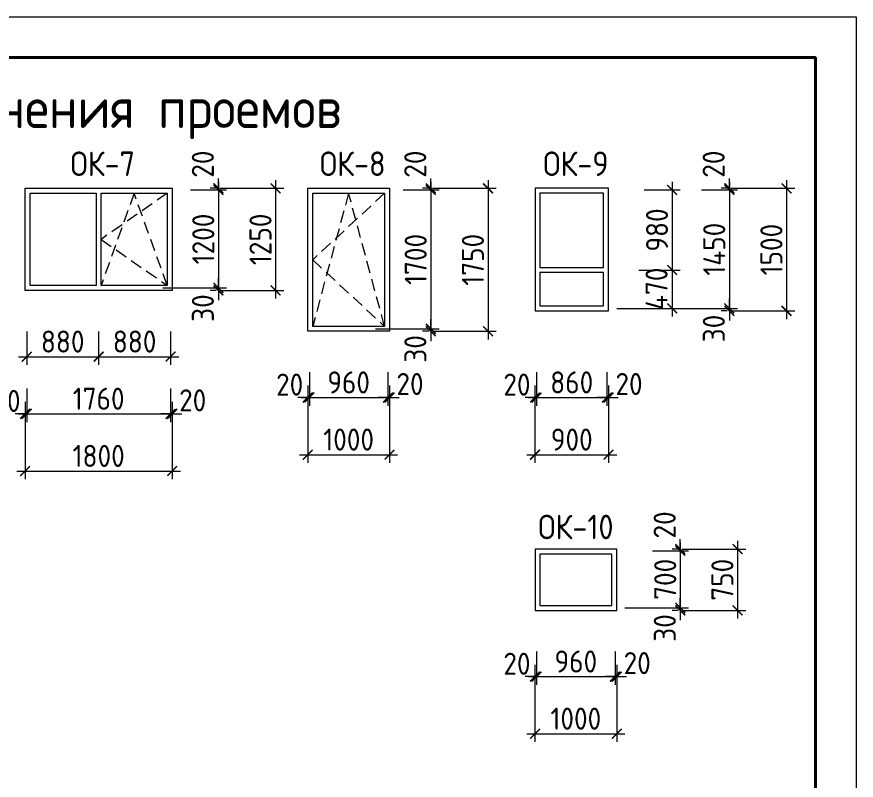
# Model space of a CAD drawing. Header units: millimetres. Extents: x 854812 to 1164625, y 589925 to 823301.
# Drawn here: x 1104279 to 1114554, y 672480 to 681826 of the extents above; entities that cross this region are included whole.
import ezdxf
from ezdxf.enums import TextEntityAlignment as Align

# ---------------------------------------------------------------- set-up
doc = ezdxf.new("R2010")
doc.units = ezdxf.units.MM
doc.linetypes.add('НЕВИДИМАЯX2', pattern=[0.75, 0.5, -0.25])
doc.layers.get('Defpoints').update_dxf_attribs({"color": 40})
for name, color, linetype, lineweight in [('Text', 7, 'Continuous', 15), ('АР_Марка_двери', 13, 'Continuous', 9), ('окна', 132, 'Continuous', 18), ('размеры', 215, 'Continuous', 13), ('УКАЗАТЕЛЬ', 6, 'Continuous', 13)]:
    doc.layers.add(name, color=color, linetype=linetype, lineweight=lineweight)
doc.styles.add('GOST 2.304', font='isocpeur.ttf', dxfattribs={"width": 0.9})
doc.styles.get("Standard").update_dxf_attribs({"font": 'arial.ttf'})
doc.styles.add('Оксана', font='arial.ttf')
doc.dimstyles.new('1', dxfattribs={"dimscale": 100, "dimtxt": 2.7, "dimasz": 1.2, "dimexe": 1, "dimexo": 1, "dimgap": 0.5, "dimtad": 1, "dimdec": 0, "dimzin": 0, "dimdsep": 46, "dimtxsty": 'GOST 2.304', "dimblk": 'ARCHTICK', "dimcen": 0.09, "dimdle": 1, "dimclrd": 256, "dimclre": 256, "dimclrt": 7, "dimadec": 0, "dimazin": 0, "dimtfac": 1, "dimtdec": 0, "dimtmove": 1, "dimatfit": 3, "dimldrblk": 'ARCHTICK', "dimfxl": 100, "dimtolj": 1, "dimtzin": 0, "dimlwd": 5, "dimlwe": 5, "dimarcsym": 1})

# ---------------------------------------------------------------- blocks, each defined once
blk = doc.blocks.new('*U8')
at = {"color": 7, "linetype": 'Continuous', "lineweight": 0}
blk.add_lwpolyline([(-420, 297), (0, 297), (0, 0), (-420, 0)], close=True, dxfattribs=at)
at = {"color": 7, "linetype": 'Continuous', "lineweight": 40}
blk.add_lwpolyline([(-400, 292), (-5, 292), (-5, 5), (-400, 5)], close=True, dxfattribs=at)
at = {"color": 7, "style": 'Оксана', "flags": 8}
for tag, height, p in [('НАИМЕНОВАНИЕ_ОБЪЕКТА_СТРОИТЕЛЬСТВА', 2.71, (-64.88, 42.01)), ('НАИМЕНОВАНИЕ_ЧЕРТЕЖА', 2.86, (-88.9, 11.79))]:
    blk.add_attdef(tag, text='', height=height, dxfattribs=at).set_placement(p, align=Align.MIDDLE_CENTER)
at = {"color": 7, "linetype": 'Continuous', "lineweight": 20, "style": 'Оксана', "flags": 8}
blk.add_attdef('ИНВ.№ПОДЛ.', text='', height=2.5, rotation=90, dxfattribs=at).set_placement((-403.5, 17.5), align=Align.MIDDLE_CENTER)
for tag, height, p in [('НАИМЕНОВАНИЕ_СООРУЖЕНИЯ', 3.57, (-91.21, 26.62)), ('ОРГАНИЗАЦИЯ/ЛИЦЕНЗИЯ', 2.29, (-29.74, 11.97))]:
    blk.add_attdef(tag, text='', height=height, dxfattribs=at).set_placement(p, align=Align.MIDDLE_CENTER)
at = {"color": 7, "linetype": 'Continuous', "lineweight": 20, "flags": 8}
for tag, p in [('---------------------------------------------------', (-210, 5)), ('--------------------------------------------------', (-210, -2))]:
    blk.add_attdef(tag, text='', height=0.143, dxfattribs=at).set_placement(p, align=Align.TOP_LEFT)
at = {"layer": 'Text', "color": 7, "linetype": 'Continuous', "lineweight": 20, "style": 'GOST 2.304', "width": 0.9, "flags": 8}
blk.add_attdef('ОБОЗНАЧЕНИЕ_ДОКУМЕНТА', text='', height=4.29, dxfattribs=at).set_placement((-65.21, 54.98), align=Align.MIDDLE_CENTER)
at = {"layer": 'Text', "color": 7, "style": 'GOST 2.304', "width": 0.9, "flags": 8}
for tag, p in [('СТАДИЯ', (-47.5, 25)), ('ЛИСТ', (-32.5, 25)), ('ЛИСТОВ', (-15, 25))]:
    blk.add_attdef(tag, text='', height=2.86, dxfattribs=at).set_placement(p, align=Align.MIDDLE_CENTER)
blk = doc.blocks.new('_ArchTick')
at = {"color": 0, "linetype": 'ByBlock', "const_width": 0.15}
blk.add_lwpolyline([(-0.5, -0.5), (0.5, 0.5)], dxfattribs=at)
blk = doc.blocks.new('*D954')
at = {"layer": 'Defpoints', "color": 0, "ltscale": 0.1}
for p in [(1104401, 677374), (1106161, 677374), (1106161, 676965)]:
    blk.add_point(p, dxfattribs=at)
at = {"layer": 'размеры', "lineweight": 5, "ltscale": 0.1}
for p, q in [((1104401, 677274), (1104401, 676865)), ((1106161, 677274), (1106161, 676865)), ((1104301, 676965), (1106261, 676965))]:
    blk.add_line(p, q, dxfattribs=at)
at = {"layer": 'размеры', "lineweight": 5, "ltscale": 0.1, "xscale": 120, "yscale": 120, "zscale": 120, "rotation": 180}
blk.add_blockref('_ArchTick', (1104401, 676965), dxfattribs=at)
at = {"layer": 'размеры', "lineweight": 5, "ltscale": 0.1, "xscale": 120, "yscale": 120, "zscale": 120}
blk.add_blockref('_ArchTick', (1106161, 676965), dxfattribs=at)
at = {"layer": 'размеры', "color": 7, "ltscale": 0.1, "insert": (1105281, 677150), "char_height": 270, "attachment_point": 5, "style": 'GOST 2.304'}
blk.add_mtext('\\A1;1760', dxfattribs=at)
blk = doc.blocks.new('*D955')
at = {"layer": 'Defpoints', "color": 0, "ltscale": 0.1}
for p in [(1104381, 677180), (1106181, 677180), (1106181, 676265)]:
    blk.add_point(p, dxfattribs=at)
at = {"layer": 'размеры', "lineweight": 5, "ltscale": 0.1}
for p, q in [((1104381, 677080), (1104381, 676165)), ((1106181, 677080), (1106181, 676165)), ((1104281, 676265), (1106281, 676265))]:
    blk.add_line(p, q, dxfattribs=at)
at = {"layer": 'размеры', "lineweight": 5, "ltscale": 0.1, "xscale": 120, "yscale": 120, "zscale": 120, "rotation": 180}
blk.add_blockref('_ArchTick', (1104381, 676265), dxfattribs=at)
at = {"layer": 'размеры', "lineweight": 5, "ltscale": 0.1, "xscale": 120, "yscale": 120, "zscale": 120}
blk.add_blockref('_ArchTick', (1106181, 676265), dxfattribs=at)
at = {"layer": 'размеры', "color": 7, "ltscale": 0.1, "insert": (1105281, 676450), "char_height": 270, "attachment_point": 5, "style": 'GOST 2.304'}
blk.add_mtext('\\A1;1800', dxfattribs=at)
blk = doc.blocks.new('*D956')
at = {"layer": 'Defpoints', "color": 0, "ltscale": 0.1}
for p in [(1104381, 677212), (1104401, 677212), (1104401, 676965)]:
    blk.add_point(p, dxfattribs=at)
at = {"layer": 'размеры', "lineweight": 5, "ltscale": 0.1}
for p, q in [((1104381, 677112), (1104381, 676865)), ((1104401, 677112), (1104401, 676865)), ((1104381, 676965), (1104261, 676965)), ((1104381, 676965), (1104401, 676965)), ((1104401, 676965), (1104521, 676965))]:
    blk.add_line(p, q, dxfattribs=at)
at = {"layer": 'размеры', "lineweight": 5, "ltscale": 0.1, "xscale": 120, "yscale": 120, "zscale": 120}
blk.add_blockref('_ArchTick', (1104381, 676965), dxfattribs=at)
at = {"layer": 'размеры', "lineweight": 5, "ltscale": 0.1, "xscale": 120, "yscale": 120, "zscale": 120, "rotation": 180}
blk.add_blockref('_ArchTick', (1104401, 676965), dxfattribs=at)
at = {"layer": 'размеры', "color": 7, "ltscale": 0.1, "insert": (1104159, 677123), "char_height": 270, "attachment_point": 5, "style": 'GOST 2.304'}
blk.add_mtext('\\A1;20', dxfattribs=at)
blk = doc.blocks.new('*D957')
at = {"layer": 'Defpoints', "color": 0, "ltscale": 0.1}
for p in [(1106161, 677212), (1106181, 677212), (1106161, 676965)]:
    blk.add_point(p, dxfattribs=at)
at = {"layer": 'размеры', "lineweight": 5, "ltscale": 0.1}
for p, q in [((1106161, 677112), (1106161, 676865)), ((1106181, 677112), (1106181, 676865)), ((1106161, 676965), (1106041, 676965)), ((1106181, 676965), (1106161, 676965)), ((1106181, 676965), (1106301, 676965))]:
    blk.add_line(p, q, dxfattribs=at)
at = {"layer": 'размеры', "lineweight": 5, "ltscale": 0.1, "xscale": 120, "yscale": 120, "zscale": 120}
blk.add_blockref('_ArchTick', (1106161, 676965), dxfattribs=at)
at = {"layer": 'размеры', "lineweight": 5, "ltscale": 0.1, "xscale": 120, "yscale": 120, "zscale": 120, "rotation": 180}
blk.add_blockref('_ArchTick', (1106181, 676965), dxfattribs=at)
at = {"layer": 'размеры', "color": 7, "ltscale": 0.1, "insert": (1106432, 677130), "char_height": 270, "attachment_point": 5, "style": 'GOST 2.304'}
blk.add_mtext('\\A1;20', dxfattribs=at)
blk = doc.blocks.new('*D958')
at = {"layer": 'Defpoints', "color": 0, "ltscale": 0.1}
for p in [(1104401, 678074), (1105281, 678074), (1105281, 677665)]:
    blk.add_point(p, dxfattribs=at)
at = {"layer": 'размеры', "lineweight": 5, "ltscale": 0.1}
for p, q in [((1104401, 677974), (1104401, 677565)), ((1105281, 677974), (1105281, 677565)), ((1104301, 677665), (1105381, 677665))]:
    blk.add_line(p, q, dxfattribs=at)
at = {"layer": 'размеры', "lineweight": 5, "ltscale": 0.1, "xscale": 120, "yscale": 120, "zscale": 120, "rotation": 180}
blk.add_blockref('_ArchTick', (1104401, 677665), dxfattribs=at)
at = {"layer": 'размеры', "lineweight": 5, "ltscale": 0.1, "xscale": 120, "yscale": 120, "zscale": 120}
blk.add_blockref('_ArchTick', (1105281, 677665), dxfattribs=at)
at = {"layer": 'размеры', "color": 7, "ltscale": 0.1, "insert": (1104841, 677850), "char_height": 270, "attachment_point": 5, "style": 'GOST 2.304'}
blk.add_mtext('\\A1;880', dxfattribs=at)
blk = doc.blocks.new('*D959')
at = {"layer": 'Defpoints', "color": 0, "ltscale": 0.1}
for p in [(1105281, 678074), (1106161, 678074), (1106161, 677665)]:
    blk.add_point(p, dxfattribs=at)
at = {"layer": 'размеры', "lineweight": 5, "ltscale": 0.1}
for p, q in [((1105281, 677974), (1105281, 677565)), ((1106161, 677974), (1106161, 677565)), ((1105181, 677665), (1106261, 677665))]:
    blk.add_line(p, q, dxfattribs=at)
at = {"layer": 'размеры', "lineweight": 5, "ltscale": 0.1, "xscale": 120, "yscale": 120, "zscale": 120, "rotation": 180}
blk.add_blockref('_ArchTick', (1105281, 677665), dxfattribs=at)
at = {"layer": 'размеры', "lineweight": 5, "ltscale": 0.1, "xscale": 120, "yscale": 120, "zscale": 120}
blk.add_blockref('_ArchTick', (1106161, 677665), dxfattribs=at)
at = {"layer": 'размеры', "color": 7, "ltscale": 0.1, "insert": (1105721, 677850), "char_height": 270, "attachment_point": 5, "style": 'GOST 2.304'}
blk.add_mtext('\\A1;880', dxfattribs=at)
blk = doc.blocks.new('*D960')
at = {"layer": 'Defpoints', "color": 0, "lineweight": 50, "ltscale": 0.1}
for p in [(1107861, 677574), (1108821, 677574), (1108821, 677165)]:
    blk.add_point(p, dxfattribs=at)
at = {"layer": 'размеры', "lineweight": 5, "ltscale": 0.1}
for p, q in [((1107861, 677474), (1107861, 677065)), ((1108821, 677474), (1108821, 677065)), ((1107761, 677165), (1108921, 677165))]:
    blk.add_line(p, q, dxfattribs=at)
at = {"layer": 'размеры', "lineweight": 5, "ltscale": 0.1, "xscale": 120, "yscale": 120, "zscale": 120, "rotation": 180}
blk.add_blockref('_ArchTick', (1107861, 677165), dxfattribs=at)
at = {"layer": 'размеры', "lineweight": 5, "ltscale": 0.1, "xscale": 120, "yscale": 120, "zscale": 120}
blk.add_blockref('_ArchTick', (1108821, 677165), dxfattribs=at)
at = {"layer": 'размеры', "color": 7, "ltscale": 0.1, "insert": (1108341, 677350), "char_height": 270, "attachment_point": 5, "style": 'GOST 2.304'}
blk.add_mtext('\\A1;960', dxfattribs=at)
blk = doc.blocks.new('*D961')
at = {"layer": 'Defpoints', "color": 0, "lineweight": 50, "ltscale": 0.1}
for p in [(1107841, 677380), (1108841, 677380), (1108841, 676465)]:
    blk.add_point(p, dxfattribs=at)
at = {"layer": 'размеры', "lineweight": 5, "ltscale": 0.1}
for p, q in [((1107841, 677280), (1107841, 676365)), ((1108841, 677280), (1108841, 676365)), ((1107741, 676465), (1108941, 676465))]:
    blk.add_line(p, q, dxfattribs=at)
at = {"layer": 'размеры', "lineweight": 5, "ltscale": 0.1, "xscale": 120, "yscale": 120, "zscale": 120, "rotation": 180}
blk.add_blockref('_ArchTick', (1107841, 676465), dxfattribs=at)
at = {"layer": 'размеры', "lineweight": 5, "ltscale": 0.1, "xscale": 120, "yscale": 120, "zscale": 120}
blk.add_blockref('_ArchTick', (1108841, 676465), dxfattribs=at)
at = {"layer": 'размеры', "color": 7, "ltscale": 0.1, "insert": (1108341, 676650), "char_height": 270, "attachment_point": 5, "style": 'GOST 2.304'}
blk.add_mtext('\\A1;1000', dxfattribs=at)
blk = doc.blocks.new('*D962')
at = {"layer": 'Defpoints', "color": 0, "lineweight": 50, "ltscale": 0.1}
for p in [(1107841, 677412), (1107861, 677412), (1107861, 677165)]:
    blk.add_point(p, dxfattribs=at)
at = {"layer": 'размеры', "lineweight": 5, "ltscale": 0.1}
for p, q in [((1107841, 677312), (1107841, 677065)), ((1107861, 677312), (1107861, 677065)), ((1107841, 677165), (1107721, 677165)), ((1107841, 677165), (1107861, 677165)), ((1107861, 677165), (1107981, 677165))]:
    blk.add_line(p, q, dxfattribs=at)
at = {"layer": 'размеры', "lineweight": 5, "ltscale": 0.1, "xscale": 120, "yscale": 120, "zscale": 120}
blk.add_blockref('_ArchTick', (1107841, 677165), dxfattribs=at)
at = {"layer": 'размеры', "lineweight": 5, "ltscale": 0.1, "xscale": 120, "yscale": 120, "zscale": 120, "rotation": 180}
blk.add_blockref('_ArchTick', (1107861, 677165), dxfattribs=at)
at = {"layer": 'размеры', "color": 7, "ltscale": 0.1, "insert": (1107619, 677323), "char_height": 270, "attachment_point": 5, "style": 'GOST 2.304'}
blk.add_mtext('\\A1;20', dxfattribs=at)
blk = doc.blocks.new('*D963')
at = {"layer": 'Defpoints', "color": 0, "lineweight": 50, "ltscale": 0.1}
for p in [(1108821, 677412), (1108841, 677412), (1108821, 677165)]:
    blk.add_point(p, dxfattribs=at)
at = {"layer": 'размеры', "lineweight": 5, "ltscale": 0.1}
for p, q in [((1108821, 677312), (1108821, 677065)), ((1108841, 677312), (1108841, 677065)), ((1108821, 677165), (1108701, 677165)), ((1108841, 677165), (1108821, 677165)), ((1108841, 677165), (1108961, 677165))]:
    blk.add_line(p, q, dxfattribs=at)
at = {"layer": 'размеры', "lineweight": 5, "ltscale": 0.1, "xscale": 120, "yscale": 120, "zscale": 120}
blk.add_blockref('_ArchTick', (1108821, 677165), dxfattribs=at)
at = {"layer": 'размеры', "lineweight": 5, "ltscale": 0.1, "xscale": 120, "yscale": 120, "zscale": 120, "rotation": 180}
blk.add_blockref('_ArchTick', (1108841, 677165), dxfattribs=at)
at = {"layer": 'размеры', "color": 7, "ltscale": 0.1, "insert": (1109092, 677330), "char_height": 270, "attachment_point": 5, "style": 'GOST 2.304'}
blk.add_mtext('\\A1;20', dxfattribs=at)
blk = doc.blocks.new('*D964')
at = {"layer": 'Defpoints', "color": 0, "lineweight": 50, "ltscale": 0.1}
for p in [(1108907, 679706), (1108569, 678006), (1109347, 678006)]:
    blk.add_point(p, dxfattribs=at)
at = {"layer": 'размеры', "lineweight": 5, "ltscale": 0.1}
for p, q in [((1109347, 679806), (1109347, 677906)), ((1109007, 679706), (1109447, 679706)), ((1108669, 678006), (1109447, 678006))]:
    blk.add_line(p, q, dxfattribs=at)
at = {"layer": 'размеры', "lineweight": 5, "ltscale": 0.1, "xscale": 120, "yscale": 120, "zscale": 120}
for p, rotation in [((1109347, 679706), 90), ((1109347, 678006), 270)]:
    blk.add_blockref('_ArchTick', p, dxfattribs=dict(at, rotation=rotation))
at = {"layer": 'размеры', "color": 7, "ltscale": 0.1, "insert": (1109162, 678856), "char_height": 270, "attachment_point": 5, "rotation": 90, "style": 'GOST 2.304'}
blk.add_mtext('\\A1;1700', dxfattribs=at)
blk = doc.blocks.new('*D965')
at = {"layer": 'Defpoints', "color": 0, "lineweight": 50, "ltscale": 0.1}
for p in [(1109269, 679726), (1109269, 677976), (1110047, 677976)]:
    blk.add_point(p, dxfattribs=at)
at = {"layer": 'размеры', "lineweight": 5, "ltscale": 0.1}
for p, q in [((1110047, 679826), (1110047, 677876)), ((1109369, 679726), (1110147, 679726)), ((1109369, 677976), (1110147, 677976))]:
    blk.add_line(p, q, dxfattribs=at)
at = {"layer": 'размеры', "lineweight": 5, "ltscale": 0.1, "xscale": 120, "yscale": 120, "zscale": 120}
for p, rotation in [((1110047, 679726), 90), ((1110047, 677976), 270)]:
    blk.add_blockref('_ArchTick', p, dxfattribs=dict(at, rotation=rotation))
at = {"layer": 'размеры', "color": 7, "ltscale": 0.1, "insert": (1109862, 678851), "char_height": 270, "attachment_point": 5, "rotation": 90, "style": 'GOST 2.304'}
blk.add_mtext('\\A1;1750', dxfattribs=at)
blk = doc.blocks.new('*D966')
at = {"layer": 'Defpoints', "color": 0, "lineweight": 50, "ltscale": 0.1}
for p in [(1109292, 679706), (1109347, 679726), (1109420, 679726)]:
    blk.add_point(p, dxfattribs=at)
at = {"layer": 'размеры', "lineweight": 5, "ltscale": 0.1}
for p, q in [((1109347, 679726), (1109347, 679846)), ((1109320, 679726), (1109247, 679726)), ((1109347, 679706), (1109347, 679726)), ((1109347, 679706), (1109347, 679586)), ((1109392, 679706), (1109447, 679706))]:
    blk.add_line(p, q, dxfattribs=at)
at = {"layer": 'размеры', "lineweight": 5, "ltscale": 0.1, "xscale": 120, "yscale": 120, "zscale": 120}
for p, rotation in [((1109347, 679726), 270), ((1109347, 679706), 90)]:
    blk.add_blockref('_ArchTick', p, dxfattribs=dict(at, rotation=rotation))
at = {"layer": 'размеры', "color": 7, "ltscale": 0.1, "insert": (1109156, 680022), "char_height": 270, "attachment_point": 5, "rotation": 90, "style": 'GOST 2.304'}
blk.add_mtext('\\A1;20', dxfattribs=at)
blk = doc.blocks.new('*D967')
at = {"layer": 'Defpoints', "color": 0, "lineweight": 50, "ltscale": 0.1}
for p in [(1109292, 678006), (1109347, 677976), (1109421, 677976)]:
    blk.add_point(p, dxfattribs=at)
at = {"layer": 'размеры', "lineweight": 5, "ltscale": 0.1}
for p, q in [((1109347, 678006), (1109347, 678126)), ((1109321, 677976), (1109247, 677976)), ((1109347, 678006), (1109347, 677976)), ((1109347, 677976), (1109347, 677856)), ((1109392, 678006), (1109447, 678006))]:
    blk.add_line(p, q, dxfattribs=at)
at = {"layer": 'размеры', "lineweight": 5, "ltscale": 0.1, "xscale": 120, "yscale": 120, "zscale": 120}
for p, rotation in [((1109347, 678006), 270), ((1109347, 677976), 90)]:
    blk.add_blockref('_ArchTick', p, dxfattribs=dict(at, rotation=rotation))
at = {"layer": 'размеры', "color": 7, "ltscale": 0.1, "insert": (1109158, 677760), "char_height": 270, "attachment_point": 5, "rotation": 90, "style": 'GOST 2.304'}
blk.add_mtext('\\A1;30', dxfattribs=at)
blk = doc.blocks.new('*D968')
at = {"layer": 'Defpoints', "color": 0, "lineweight": 50, "ltscale": 0.1}
for p in [(1110642, 674156), (1111602, 674156), (1111602, 673748)]:
    blk.add_point(p, dxfattribs=at)
at = {"layer": 'размеры', "lineweight": 5, "ltscale": 0.1}
for p, q in [((1110642, 674056), (1110642, 673648)), ((1111602, 674056), (1111602, 673648)), ((1110542, 673748), (1111702, 673748))]:
    blk.add_line(p, q, dxfattribs=at)
at = {"layer": 'размеры', "lineweight": 5, "ltscale": 0.1, "xscale": 120, "yscale": 120, "zscale": 120, "rotation": 180}
blk.add_blockref('_ArchTick', (1110642, 673748), dxfattribs=at)
at = {"layer": 'размеры', "lineweight": 5, "ltscale": 0.1, "xscale": 120, "yscale": 120, "zscale": 120}
blk.add_blockref('_ArchTick', (1111602, 673748), dxfattribs=at)
at = {"layer": 'размеры', "color": 7, "ltscale": 0.1, "insert": (1111122, 673933), "char_height": 270, "attachment_point": 5, "style": 'GOST 2.304'}
blk.add_mtext('\\A1;960', dxfattribs=at)
blk = doc.blocks.new('*D969')
at = {"layer": 'Defpoints', "color": 0, "lineweight": 50, "ltscale": 0.1}
for p in [(1110622, 673963), (1111622, 673963), (1111622, 673048)]:
    blk.add_point(p, dxfattribs=at)
at = {"layer": 'размеры', "lineweight": 5, "ltscale": 0.1}
for p, q in [((1110622, 673863), (1110622, 672948)), ((1111622, 673863), (1111622, 672948)), ((1110522, 673048), (1111722, 673048))]:
    blk.add_line(p, q, dxfattribs=at)
at = {"layer": 'размеры', "lineweight": 5, "ltscale": 0.1, "xscale": 120, "yscale": 120, "zscale": 120, "rotation": 180}
blk.add_blockref('_ArchTick', (1110622, 673048), dxfattribs=at)
at = {"layer": 'размеры', "lineweight": 5, "ltscale": 0.1, "xscale": 120, "yscale": 120, "zscale": 120}
blk.add_blockref('_ArchTick', (1111622, 673048), dxfattribs=at)
at = {"layer": 'размеры', "color": 7, "ltscale": 0.1, "insert": (1111122, 673233), "char_height": 270, "attachment_point": 5, "style": 'GOST 2.304'}
blk.add_mtext('\\A1;1000', dxfattribs=at)
blk = doc.blocks.new('*D970')
at = {"layer": 'Defpoints', "color": 0, "lineweight": 50, "ltscale": 0.1}
for p in [(1110622, 673994), (1110642, 673994), (1110642, 673748)]:
    blk.add_point(p, dxfattribs=at)
at = {"layer": 'размеры', "lineweight": 5, "ltscale": 0.1}
for p, q in [((1110622, 673894), (1110622, 673648)), ((1110642, 673894), (1110642, 673648)), ((1110622, 673748), (1110502, 673748)), ((1110622, 673748), (1110642, 673748)), ((1110642, 673748), (1110762, 673748))]:
    blk.add_line(p, q, dxfattribs=at)
at = {"layer": 'размеры', "lineweight": 5, "ltscale": 0.1, "xscale": 120, "yscale": 120, "zscale": 120}
blk.add_blockref('_ArchTick', (1110622, 673748), dxfattribs=at)
at = {"layer": 'размеры', "lineweight": 5, "ltscale": 0.1, "xscale": 120, "yscale": 120, "zscale": 120, "rotation": 180}
blk.add_blockref('_ArchTick', (1110642, 673748), dxfattribs=at)
at = {"layer": 'размеры', "color": 7, "ltscale": 0.1, "insert": (1110401, 673905), "char_height": 270, "attachment_point": 5, "style": 'GOST 2.304'}
blk.add_mtext('\\A1;20', dxfattribs=at)
blk = doc.blocks.new('*D971')
at = {"layer": 'Defpoints', "color": 0, "lineweight": 50, "ltscale": 0.1}
for p in [(1111602, 673994), (1111622, 673994), (1111602, 673748)]:
    blk.add_point(p, dxfattribs=at)
at = {"layer": 'размеры', "lineweight": 5, "ltscale": 0.1}
for p, q in [((1111602, 673894), (1111602, 673648)), ((1111622, 673894), (1111622, 673648)), ((1111602, 673748), (1111482, 673748)), ((1111622, 673748), (1111602, 673748)), ((1111622, 673748), (1111742, 673748))]:
    blk.add_line(p, q, dxfattribs=at)
at = {"layer": 'размеры', "lineweight": 5, "ltscale": 0.1, "xscale": 120, "yscale": 120, "zscale": 120}
blk.add_blockref('_ArchTick', (1111602, 673748), dxfattribs=at)
at = {"layer": 'размеры', "lineweight": 5, "ltscale": 0.1, "xscale": 120, "yscale": 120, "zscale": 120, "rotation": 180}
blk.add_blockref('_ArchTick', (1111622, 673748), dxfattribs=at)
at = {"layer": 'размеры', "color": 7, "ltscale": 0.1, "insert": (1111873, 673913), "char_height": 270, "attachment_point": 5, "style": 'GOST 2.304'}
blk.add_mtext('\\A1;20', dxfattribs=at)
blk = doc.blocks.new('*D972')
at = {"layer": 'Defpoints', "color": 0, "lineweight": 50, "ltscale": 0.1}
for p in [(1111960, 675289), (1111622, 674589), (1112401, 674589)]:
    blk.add_point(p, dxfattribs=at)
at = {"layer": 'размеры', "lineweight": 5, "ltscale": 0.1}
for p, q in [((1112401, 675389), (1112401, 674489)), ((1112060, 675289), (1112501, 675289)), ((1111722, 674589), (1112501, 674589))]:
    blk.add_line(p, q, dxfattribs=at)
at = {"layer": 'размеры', "lineweight": 5, "ltscale": 0.1, "xscale": 120, "yscale": 120, "zscale": 120}
for p, rotation in [((1112401, 675289), 90), ((1112401, 674589), 270)]:
    blk.add_blockref('_ArchTick', p, dxfattribs=dict(at, rotation=rotation))
at = {"layer": 'размеры', "color": 7, "ltscale": 0.1, "insert": (1112216, 674939), "char_height": 270, "attachment_point": 5, "rotation": 90, "style": 'GOST 2.304'}
blk.add_mtext('\\A1;700', dxfattribs=at)
blk = doc.blocks.new('*D973')
at = {"layer": 'Defpoints', "color": 0, "lineweight": 50, "ltscale": 0.1}
for p in [(1112322, 675309), (1112322, 674559), (1113101, 674559)]:
    blk.add_point(p, dxfattribs=at)
at = {"layer": 'размеры', "lineweight": 5, "ltscale": 0.1}
for p, q in [((1113101, 675409), (1113101, 674459)), ((1112422, 675309), (1113201, 675309)), ((1112422, 674559), (1113201, 674559))]:
    blk.add_line(p, q, dxfattribs=at)
at = {"layer": 'размеры', "lineweight": 5, "ltscale": 0.1, "xscale": 120, "yscale": 120, "zscale": 120}
for p, rotation in [((1113101, 675309), 90), ((1113101, 674559), 270)]:
    blk.add_blockref('_ArchTick', p, dxfattribs=dict(at, rotation=rotation))
at = {"layer": 'размеры', "color": 7, "ltscale": 0.1, "insert": (1112916, 674934), "char_height": 270, "attachment_point": 5, "rotation": 90, "style": 'GOST 2.304'}
blk.add_mtext('\\A1;750', dxfattribs=at)
blk = doc.blocks.new('*D974')
at = {"layer": 'Defpoints', "color": 0, "lineweight": 50, "ltscale": 0.1}
for p in [(1112346, 675289), (1112401, 675309), (1112474, 675309)]:
    blk.add_point(p, dxfattribs=at)
at = {"layer": 'размеры', "lineweight": 5, "ltscale": 0.1}
for p, q in [((1112401, 675309), (1112401, 675429)), ((1112374, 675309), (1112301, 675309)), ((1112401, 675289), (1112401, 675309)), ((1112401, 675289), (1112401, 675169)), ((1112446, 675289), (1112501, 675289))]:
    blk.add_line(p, q, dxfattribs=at)
at = {"layer": 'размеры', "lineweight": 5, "ltscale": 0.1, "xscale": 120, "yscale": 120, "zscale": 120}
for p, rotation in [((1112401, 675309), 270), ((1112401, 675289), 90)]:
    blk.add_blockref('_ArchTick', p, dxfattribs=dict(at, rotation=rotation))
at = {"layer": 'размеры', "color": 7, "ltscale": 0.1, "insert": (1112209, 675605), "char_height": 270, "attachment_point": 5, "rotation": 90, "style": 'GOST 2.304'}
blk.add_mtext('\\A1;20', dxfattribs=at)
blk = doc.blocks.new('*D975')
at = {"layer": 'Defpoints', "color": 0, "lineweight": 50, "ltscale": 0.1}
for p in [(1112346, 674589), (1112401, 674559), (1112474, 674559)]:
    blk.add_point(p, dxfattribs=at)
at = {"layer": 'размеры', "lineweight": 5, "ltscale": 0.1}
for p, q in [((1112401, 674589), (1112401, 674709)), ((1112374, 674559), (1112301, 674559)), ((1112401, 674589), (1112401, 674559)), ((1112401, 674559), (1112401, 674439)), ((1112446, 674589), (1112501, 674589))]:
    blk.add_line(p, q, dxfattribs=at)
at = {"layer": 'размеры', "lineweight": 5, "ltscale": 0.1, "xscale": 120, "yscale": 120, "zscale": 120}
for p, rotation in [((1112401, 674589), 270), ((1112401, 674559), 90)]:
    blk.add_blockref('_ArchTick', p, dxfattribs=dict(at, rotation=rotation))
at = {"layer": 'размеры', "color": 7, "ltscale": 0.1, "insert": (1112211, 674343), "char_height": 270, "attachment_point": 5, "rotation": 90, "style": 'GOST 2.304'}
blk.add_mtext('\\A1;30', dxfattribs=at)
blk = doc.blocks.new('*D976')
at = {"layer": 'Defpoints', "color": 0, "ltscale": 0.1}
for p in [(1112560, 679706), (1112222, 678256), (1113001, 678256)]:
    blk.add_point(p, dxfattribs=at)
at = {"layer": 'размеры', "lineweight": 5, "ltscale": 0.1}
for p, q in [((1113001, 679806), (1113001, 678156)), ((1112660, 679706), (1113101, 679706)), ((1112322, 678256), (1113101, 678256))]:
    blk.add_line(p, q, dxfattribs=at)
at = {"layer": 'размеры', "lineweight": 5, "ltscale": 0.1, "xscale": 120, "yscale": 120, "zscale": 120}
for p, rotation in [((1113001, 679706), 90), ((1113001, 678256), 270)]:
    blk.add_blockref('_ArchTick', p, dxfattribs=dict(at, rotation=rotation))
at = {"layer": 'размеры', "color": 7, "ltscale": 0.1, "insert": (1112816, 678981), "char_height": 270, "attachment_point": 5, "rotation": 90, "style": 'GOST 2.304'}
blk.add_mtext('\\A1;1450', dxfattribs=at)
blk = doc.blocks.new('*D977')
at = {"layer": 'Defpoints', "color": 0, "ltscale": 0.1}
for p in [(1112922, 679726), (1112922, 678226), (1113701, 678226)]:
    blk.add_point(p, dxfattribs=at)
at = {"layer": 'размеры', "lineweight": 5, "ltscale": 0.1}
for p, q in [((1113701, 679826), (1113701, 678126)), ((1113022, 679726), (1113801, 679726)), ((1113022, 678226), (1113801, 678226))]:
    blk.add_line(p, q, dxfattribs=at)
at = {"layer": 'размеры', "lineweight": 5, "ltscale": 0.1, "xscale": 120, "yscale": 120, "zscale": 120}
for p, rotation in [((1113701, 679726), 90), ((1113701, 678226), 270)]:
    blk.add_blockref('_ArchTick', p, dxfattribs=dict(at, rotation=rotation))
at = {"layer": 'размеры', "color": 7, "ltscale": 0.1, "insert": (1113516, 678976), "char_height": 270, "attachment_point": 5, "rotation": 90, "style": 'GOST 2.304'}
blk.add_mtext('\\A1;1500', dxfattribs=at)
blk = doc.blocks.new('*D978')
at = {"layer": 'Defpoints', "color": 0, "ltscale": 0.1}
for p in [(1112946, 679706), (1113001, 679726), (1113074, 679726)]:
    blk.add_point(p, dxfattribs=at)
at = {"layer": 'размеры', "lineweight": 5, "ltscale": 0.1}
for p, q in [((1113001, 679726), (1113001, 679846)), ((1112974, 679726), (1112901, 679726)), ((1113001, 679706), (1113001, 679726)), ((1113001, 679706), (1113001, 679586)), ((1113046, 679706), (1113101, 679706))]:
    blk.add_line(p, q, dxfattribs=at)
at = {"layer": 'размеры', "lineweight": 5, "ltscale": 0.1, "xscale": 120, "yscale": 120, "zscale": 120}
for p, rotation in [((1113001, 679726), 270), ((1113001, 679706), 90)]:
    blk.add_blockref('_ArchTick', p, dxfattribs=dict(at, rotation=rotation))
at = {"layer": 'размеры', "color": 7, "ltscale": 0.1, "insert": (1112809, 680022), "char_height": 270, "attachment_point": 5, "rotation": 90, "style": 'GOST 2.304'}
blk.add_mtext('\\A1;20', dxfattribs=at)
blk = doc.blocks.new('*D979')
at = {"layer": 'Defpoints', "color": 0, "ltscale": 0.1}
for p in [(1112946, 678256), (1113001, 678226), (1113074, 678226)]:
    blk.add_point(p, dxfattribs=at)
at = {"layer": 'размеры', "lineweight": 5, "ltscale": 0.1}
for p, q in [((1113001, 678256), (1113001, 678376)), ((1112974, 678226), (1112901, 678226)), ((1113001, 678256), (1113001, 678226)), ((1113001, 678226), (1113001, 678106)), ((1113046, 678256), (1113101, 678256))]:
    blk.add_line(p, q, dxfattribs=at)
at = {"layer": 'размеры', "lineweight": 5, "ltscale": 0.1, "xscale": 120, "yscale": 120, "zscale": 120}
for p, rotation in [((1113001, 678256), 270), ((1113001, 678226), 90)]:
    blk.add_blockref('_ArchTick', p, dxfattribs=dict(at, rotation=rotation))
at = {"layer": 'размеры', "color": 7, "ltscale": 0.1, "insert": (1112811, 678010), "char_height": 270, "attachment_point": 5, "rotation": 90, "style": 'GOST 2.304'}
blk.add_mtext('\\A1;30', dxfattribs=at)
blk = doc.blocks.new('*D980')
at = {"layer": 'Defpoints', "color": 0, "ltscale": 0.1}
for p in [(1111860, 679706), (1111795, 678726), (1112301, 678726)]:
    blk.add_point(p, dxfattribs=at)
at = {"layer": 'размеры', "lineweight": 5, "ltscale": 0.1}
for p, q in [((1112301, 679806), (1112301, 678626)), ((1111960, 679706), (1112401, 679706)), ((1111895, 678726), (1112401, 678726))]:
    blk.add_line(p, q, dxfattribs=at)
at = {"layer": 'размеры', "lineweight": 5, "ltscale": 0.1, "xscale": 120, "yscale": 120, "zscale": 120}
for p, rotation in [((1112301, 679706), 90), ((1112301, 678726), 270)]:
    blk.add_blockref('_ArchTick', p, dxfattribs=dict(at, rotation=rotation))
at = {"layer": 'размеры', "color": 7, "ltscale": 0.1, "insert": (1112116, 679216), "char_height": 270, "attachment_point": 5, "rotation": 90, "style": 'GOST 2.304'}
blk.add_mtext('\\A1;980', dxfattribs=at)
blk = doc.blocks.new('*D981')
at = {"layer": 'Defpoints', "color": 0, "ltscale": 0.1}
for p in [(1111860, 678726), (1111522, 678256), (1112301, 678256)]:
    blk.add_point(p, dxfattribs=at)
at = {"layer": 'размеры', "lineweight": 5, "ltscale": 0.1}
for p, q in [((1112301, 678826), (1112301, 678156)), ((1111960, 678726), (1112401, 678726)), ((1111622, 678256), (1112401, 678256))]:
    blk.add_line(p, q, dxfattribs=at)
at = {"layer": 'размеры', "lineweight": 5, "ltscale": 0.1, "xscale": 120, "yscale": 120, "zscale": 120}
for p, rotation in [((1112301, 678726), 90), ((1112301, 678256), 270)]:
    blk.add_blockref('_ArchTick', p, dxfattribs=dict(at, rotation=rotation))
at = {"layer": 'размеры', "color": 7, "ltscale": 0.1, "insert": (1112110, 678496), "char_height": 270, "attachment_point": 5, "rotation": 90, "style": 'GOST 2.304'}
blk.add_mtext('\\A1;470', dxfattribs=at)
blk = doc.blocks.new('*D982')
at = {"layer": 'Defpoints', "color": 0, "lineweight": 50, "ltscale": 0.1}
for p in [(1110642, 677574), (1111502, 677574), (1111502, 677165)]:
    blk.add_point(p, dxfattribs=at)
at = {"layer": 'размеры', "lineweight": 5, "ltscale": 0.1}
for p, q in [((1110642, 677474), (1110642, 677065)), ((1111502, 677474), (1111502, 677065)), ((1110542, 677165), (1111602, 677165))]:
    blk.add_line(p, q, dxfattribs=at)
at = {"layer": 'размеры', "lineweight": 5, "ltscale": 0.1, "xscale": 120, "yscale": 120, "zscale": 120, "rotation": 180}
blk.add_blockref('_ArchTick', (1110642, 677165), dxfattribs=at)
at = {"layer": 'размеры', "lineweight": 5, "ltscale": 0.1, "xscale": 120, "yscale": 120, "zscale": 120}
blk.add_blockref('_ArchTick', (1111502, 677165), dxfattribs=at)
at = {"layer": 'размеры', "color": 7, "ltscale": 0.1, "insert": (1111072, 677350), "char_height": 270, "attachment_point": 5, "style": 'GOST 2.304'}
blk.add_mtext('\\A1;860', dxfattribs=at)
blk = doc.blocks.new('*D983')
at = {"layer": 'Defpoints', "color": 0, "lineweight": 50, "ltscale": 0.1}
for p in [(1110622, 677380), (1111522, 677380), (1111522, 676465)]:
    blk.add_point(p, dxfattribs=at)
at = {"layer": 'размеры', "lineweight": 5, "ltscale": 0.1}
for p, q in [((1110622, 677280), (1110622, 676365)), ((1111522, 677280), (1111522, 676365)), ((1110522, 676465), (1111622, 676465))]:
    blk.add_line(p, q, dxfattribs=at)
at = {"layer": 'размеры', "lineweight": 5, "ltscale": 0.1, "xscale": 120, "yscale": 120, "zscale": 120, "rotation": 180}
blk.add_blockref('_ArchTick', (1110622, 676465), dxfattribs=at)
at = {"layer": 'размеры', "lineweight": 5, "ltscale": 0.1, "xscale": 120, "yscale": 120, "zscale": 120}
blk.add_blockref('_ArchTick', (1111522, 676465), dxfattribs=at)
at = {"layer": 'размеры', "color": 7, "ltscale": 0.1, "insert": (1111072, 676650), "char_height": 270, "attachment_point": 5, "style": 'GOST 2.304'}
blk.add_mtext('\\A1;900', dxfattribs=at)
blk = doc.blocks.new('*D984')
at = {"layer": 'Defpoints', "color": 0, "lineweight": 50, "ltscale": 0.1}
for p in [(1110622, 677412), (1110642, 677412), (1110642, 677165)]:
    blk.add_point(p, dxfattribs=at)
at = {"layer": 'размеры', "lineweight": 5, "ltscale": 0.1}
for p, q in [((1110622, 677312), (1110622, 677065)), ((1110642, 677312), (1110642, 677065)), ((1110622, 677165), (1110502, 677165)), ((1110622, 677165), (1110642, 677165)), ((1110642, 677165), (1110762, 677165))]:
    blk.add_line(p, q, dxfattribs=at)
at = {"layer": 'размеры', "lineweight": 5, "ltscale": 0.1, "xscale": 120, "yscale": 120, "zscale": 120}
blk.add_blockref('_ArchTick', (1110622, 677165), dxfattribs=at)
at = {"layer": 'размеры', "lineweight": 5, "ltscale": 0.1, "xscale": 120, "yscale": 120, "zscale": 120, "rotation": 180}
blk.add_blockref('_ArchTick', (1110642, 677165), dxfattribs=at)
at = {"layer": 'размеры', "color": 7, "ltscale": 0.1, "insert": (1110401, 677323), "char_height": 270, "attachment_point": 5, "style": 'GOST 2.304'}
blk.add_mtext('\\A1;20', dxfattribs=at)
blk = doc.blocks.new('*D985')
at = {"layer": 'Defpoints', "color": 0, "lineweight": 50, "ltscale": 0.1}
for p in [(1111502, 677412), (1111522, 677412), (1111502, 677165)]:
    blk.add_point(p, dxfattribs=at)
at = {"layer": 'размеры', "lineweight": 5, "ltscale": 0.1}
for p, q in [((1111502, 677312), (1111502, 677065)), ((1111522, 677312), (1111522, 677065)), ((1111502, 677165), (1111382, 677165)), ((1111522, 677165), (1111502, 677165)), ((1111522, 677165), (1111642, 677165))]:
    blk.add_line(p, q, dxfattribs=at)
at = {"layer": 'размеры', "lineweight": 5, "ltscale": 0.1, "xscale": 120, "yscale": 120, "zscale": 120}
blk.add_blockref('_ArchTick', (1111502, 677165), dxfattribs=at)
at = {"layer": 'размеры', "lineweight": 5, "ltscale": 0.1, "xscale": 120, "yscale": 120, "zscale": 120, "rotation": 180}
blk.add_blockref('_ArchTick', (1111522, 677165), dxfattribs=at)
at = {"layer": 'размеры', "color": 7, "ltscale": 0.1, "insert": (1111773, 677330), "char_height": 270, "attachment_point": 5, "style": 'GOST 2.304'}
blk.add_mtext('\\A1;20', dxfattribs=at)
blk = doc.blocks.new('*D1505')
at = {"layer": 'Defpoints', "color": 0, "lineweight": 50, "ltscale": 0.1}
for p in [(1106306, 679706), (1105968, 678506), (1106747, 678506)]:
    blk.add_point(p, dxfattribs=at)
at = {"layer": 'размеры', "lineweight": 5, "ltscale": 0.1}
for p, q in [((1106747, 679806), (1106747, 678406)), ((1106406, 679706), (1106847, 679706)), ((1106068, 678506), (1106847, 678506))]:
    blk.add_line(p, q, dxfattribs=at)
at = {"layer": 'размеры', "lineweight": 5, "ltscale": 0.1, "xscale": 120, "yscale": 120, "zscale": 120}
for p, rotation in [((1106747, 679706), 90), ((1106747, 678506), 270)]:
    blk.add_blockref('_ArchTick', p, dxfattribs=dict(at, rotation=rotation))
at = {"layer": 'размеры', "color": 7, "ltscale": 0.1, "insert": (1106562, 679106), "char_height": 270, "attachment_point": 5, "rotation": 90, "style": 'GOST 2.304'}
blk.add_mtext('\\A1;1200', dxfattribs=at)
blk = doc.blocks.new('*D1506')
at = {"layer": 'Defpoints', "color": 0, "lineweight": 50, "ltscale": 0.1}
for p in [(1106668, 679726), (1106668, 678476), (1107447, 678476)]:
    blk.add_point(p, dxfattribs=at)
at = {"layer": 'размеры', "lineweight": 5, "ltscale": 0.1}
for p, q in [((1107447, 679826), (1107447, 678376)), ((1106768, 679726), (1107547, 679726)), ((1106768, 678476), (1107547, 678476))]:
    blk.add_line(p, q, dxfattribs=at)
at = {"layer": 'размеры', "lineweight": 5, "ltscale": 0.1, "xscale": 120, "yscale": 120, "zscale": 120}
for p, rotation in [((1107447, 679726), 90), ((1107447, 678476), 270)]:
    blk.add_blockref('_ArchTick', p, dxfattribs=dict(at, rotation=rotation))
at = {"layer": 'размеры', "color": 7, "ltscale": 0.1, "insert": (1107262, 679101), "char_height": 270, "attachment_point": 5, "rotation": 90, "style": 'GOST 2.304'}
blk.add_mtext('\\A1;1250', dxfattribs=at)
blk = doc.blocks.new('*D1507')
at = {"layer": 'Defpoints', "color": 0, "lineweight": 50, "ltscale": 0.1}
for p in [(1106692, 679706), (1106747, 679726), (1106820, 679726)]:
    blk.add_point(p, dxfattribs=at)
at = {"layer": 'размеры', "lineweight": 5, "ltscale": 0.1}
for p, q in [((1106747, 679726), (1106747, 679846)), ((1106720, 679726), (1106647, 679726)), ((1106747, 679706), (1106747, 679726)), ((1106747, 679706), (1106747, 679586)), ((1106792, 679706), (1106847, 679706))]:
    blk.add_line(p, q, dxfattribs=at)
at = {"layer": 'размеры', "lineweight": 5, "ltscale": 0.1, "xscale": 120, "yscale": 120, "zscale": 120}
for p, rotation in [((1106747, 679726), 270), ((1106747, 679706), 90)]:
    blk.add_blockref('_ArchTick', p, dxfattribs=dict(at, rotation=rotation))
at = {"layer": 'размеры', "color": 7, "ltscale": 0.1, "insert": (1106556, 680022), "char_height": 270, "attachment_point": 5, "rotation": 90, "style": 'GOST 2.304'}
blk.add_mtext('\\A1;20', dxfattribs=at)
blk = doc.blocks.new('*D1508')
at = {"layer": 'Defpoints', "color": 0, "lineweight": 50, "ltscale": 0.1}
for p in [(1106692, 678506), (1106747, 678476), (1106821, 678476)]:
    blk.add_point(p, dxfattribs=at)
at = {"layer": 'размеры', "lineweight": 5, "ltscale": 0.1}
for p, q in [((1106747, 678506), (1106747, 678626)), ((1106721, 678476), (1106647, 678476)), ((1106747, 678506), (1106747, 678476)), ((1106747, 678476), (1106747, 678356)), ((1106792, 678506), (1106847, 678506))]:
    blk.add_line(p, q, dxfattribs=at)
at = {"layer": 'размеры', "lineweight": 5, "ltscale": 0.1, "xscale": 120, "yscale": 120, "zscale": 120}
for p, rotation in [((1106747, 678506), 270), ((1106747, 678476), 90)]:
    blk.add_blockref('_ArchTick', p, dxfattribs=dict(at, rotation=rotation))
at = {"layer": 'размеры', "color": 7, "ltscale": 0.1, "insert": (1106557, 678260), "char_height": 270, "attachment_point": 5, "rotation": 90, "style": 'GOST 2.304'}
blk.add_mtext('\\A1;30', dxfattribs=at)

msp = doc.modelspace()

# ---------------------------------------------------------------- linework, layer by layer
at = {"layer": 'окна', "color": 7, "ltscale": 0.1}
for points in [[(1104380.7, 679726.2), (1106180.7, 679726.2), (1106180.7, 678476.2), (1104380.7, 678476.2)], [(1108840.6, 677976.2), (1107840.6, 677976.2), (1107840.6, 679726.2), (1108840.6, 679726.2)], [(1110622.3, 678226.2), (1111522.3, 678226.2), (1111522.3, 679726.2), (1110622.3, 679726.2)], [(1105250.7, 678536.2), (1104440.7, 678536.2), (1104440.7, 679666.2), (1105250.7, 679666.2)], [(1105310.7, 679666.2), (1106120.7, 679666.2), (1106120.7, 678536.2), (1105310.7, 678536.2)], [(1108780.6, 678036.2), (1107900.6, 678036.2), (1107900.6, 679666.2), (1108780.6, 679666.2)], [(1111462.3, 678756.2), (1111462.3, 679666.2), (1110682.3, 679666.2), (1110682.3, 678756.2)], [(1110682.3, 678696.2), (1110682.3, 678286.2), (1111462.3, 678286.2), (1111462.3, 678696.2)], [(1110622.3, 674559), (1111622.3, 674559), (1111622.3, 675309), (1110622.3, 675309)], [(1110682.3, 674619), (1111562.3, 674619), (1111562.3, 675249), (1110682.3, 675249)]]:
    msp.add_lwpolyline(points, close=True, dxfattribs=at)
at = {"layer": 'УКАЗАТЕЛЬ', "linetype": 'НЕВИДИМАЯX2', "ltscale": 300}
for points in [[(1106120.7, 679666.2), (1105310.7, 679101.2), (1106120.7, 678536.2)], [(1106120.7, 678536.2), (1105715.7, 679666.2), (1105310.7, 678536.2)], [(1108780.6, 679666.2), (1107900.6, 678851.2), (1108780.6, 678036.2)], [(1108780.6, 678036.2), (1108340.6, 679666.2), (1107900.6, 678036.2)]]:
    msp.add_lwpolyline(points, dxfattribs=at)

# ---------------------------------------------------------------- block references
at = {"ltscale": 130, "xscale": 100, "yscale": 100, "zscale": 100}
msp.add_blockref('*U8', (1114553.9, 652126.2), dxfattribs=at)

# ---------------------------------------------------------------- texts
at = {"layer": 'Text', "color": 7, "insert": (1104380.3, 680646), "char_height": 500, "width": 14966.17, "attachment_point": 5, "style": 'GOST 2.304'}
msp.add_mtext('{\\C256;Схемы заполнения проемов}', dxfattribs=at)
at = {"layer": 'АР_Марка_двери', "linetype": 'Continuous', "lineweight": 15, "style": 'GOST 2.304', "width": 0.9}
for s, p in [('ОК-7', (1105330.7, 679877)), ('ОК-8', (1108390.6, 679877)), ('ОК-9', (1111122.3, 679877)), ('ОК-10', (1111122.3, 675429.9, 0))]:
    msp.add_text(s, height=300, dxfattribs=at).set_placement(p, align=Align.CENTER)

# ---------------------------------------------------------------- dimensions: what is measured, and where the dimension line sits
at = {"layer": 'размеры', "ltscale": 0.1}
for base, p1, p2, angle, picture, middle in [((1106746.9, 679726.2), (1106691.8, 679706.2), (1106820, 679726.2), 90, '*D1507', (1106740.6, 680022.2)), ((1109347.2, 679726.2), (1109292.1, 679706.2), (1109420.3, 679726.2), 90, '*D966', (1109340.9, 680022.2)), ((1113000.7, 679726.2), (1112945.6, 679706.2), (1113073.8, 679726.2), 90, '*D978', (1112994.4, 680022.2)), ((1106746.9, 678476.2), (1106691.8, 678506.2), (1106820.7, 678476.2), 270, '*D1508', (1106742.2, 678260.3)), ((1113000.7, 678226.2), (1112945.6, 678256.2), (1113074.4, 678226.2), 270, '*D979', (1112996, 678010.4)), ((1109347.2, 677976.2), (1109292.1, 678006.2), (1109421, 677976.2), 270, '*D967', (1109342.6, 677760.3)), ((1108820.6, 677165.2), (1108840.6, 677411.6), (1108820.6, 677411.6), 180, '*D963', (1109091.7, 677145.4)), ((1111502.3, 677165.2), (1111522.3, 677411.6), (1111502.3, 677411.6), 180, '*D985', (1111773.3, 677145.4)), ((1106160.7, 676965.2), (1106180.7, 677211.6), (1106160.7, 677211.6), 180, '*D957', (1106431.7, 676945.4)), ((1112400.7, 675309), (1112345.6, 675289), (1112473.8, 675309), 90, '*D974', (1112394.3, 675605)), ((1112400.7, 674559), (1112345.6, 674589), (1112474.4, 674559), 270, '*D975', (1112396, 674343.1)), ((1111602.3, 673748), (1111622.3, 673994.4), (1111602.3, 673994.4), 180, '*D971', (1111873.3, 673728.2))]:
    dim = msp.add_linear_dim(base=base, p1=p1, p2=p2, angle=angle, dimstyle='1', dxfattribs=at)
    dim.commit()
    dim.dimension.update_dxf_attribs({"geometry": picture, "text_midpoint": middle, "dimtype": 160})
for base, p1, p2, picture, middle in [((1106746.9, 678506.2), (1106306.2, 679706.2), (1105968.5, 678506.2), '*D1505', (1106561.9, 679106.2)), ((1107446.9, 678476.2), (1106668.5, 679726.2), (1106668.5, 678476.2), '*D1506', (1107261.9, 679101.2)), ((1109347.2, 678006.2), (1108906.5, 679706.2), (1108568.8, 678006.2), '*D964', (1109162.2, 678856.2)), ((1110047.2, 677976.2), (1109268.8, 679726.2), (1109268.8, 677976.2), '*D965', (1109862.2, 678851.2)), ((1112300.7, 678726.2), (1111860, 679706.2), (1111794.9, 678726.2), '*D980', (1112115.7, 679216.2)), ((1113000.7, 678256.2), (1112560, 679706.2), (1112222.3, 678256.2), '*D976', (1112815.7, 678981.2)), ((1113700.7, 678226.2), (1112922.3, 679726.2), (1112922.3, 678226.2), '*D977', (1113515.7, 678976.2)), ((1112400.7, 674589), (1111960, 675289), (1111622.3, 674589), '*D972', (1112215.7, 674939)), ((1113100.7, 674559), (1112322.3, 675309), (1112322.3, 674559), '*D973', (1112915.7, 674934))]:
    dim = msp.add_linear_dim(base=base, p1=p1, p2=p2, angle=90, dimstyle='1', dxfattribs=at)
    dim.commit()
    dim.dimension.update_dxf_attribs({"geometry": picture, "text_midpoint": middle})
dim = msp.add_linear_dim(base=(1112300.7, 678256.2), p1=(1111860, 678726.2), p2=(1111522.3, 678256.2), angle=90, dimstyle='1', override={"dimtmove": 2}, dxfattribs=at)
dim.commit()
dim.dimension.update_dxf_attribs({"geometry": '*D981', "text_midpoint": (1112110.2, 678496), "dimtype": 160})
for base, p1, p2, picture, middle in [((1105280.7, 677665.2), (1104400.7, 678073.6), (1105280.7, 678073.6), '*D958', (1104840.7, 677850.2)), ((1106160.7, 677665.2), (1105280.7, 678073.6), (1106160.7, 678073.6), '*D959', (1105720.7, 677850.2)), ((1108820.6, 677165.2), (1107860.6, 677573.6), (1108820.6, 677573.6), '*D960', (1108340.6, 677350.2)), ((1111502.3, 677165.2), (1110642.3, 677573.6), (1111502.3, 677573.6), '*D982', (1111072.3, 677350.2)), ((1106160.7, 676965.2), (1104400.7, 677373.6), (1106160.7, 677373.6), '*D954', (1105280.7, 677150.2)), ((1108840.6, 676465.2), (1107840.6, 677379.9), (1108840.6, 677379.9), '*D961', (1108340.6, 676650.2)), ((1111522.3, 676465.2), (1110622.3, 677379.9), (1111522.3, 677379.9), '*D983', (1111072.3, 676650.2)), ((1106180.7, 676265.2), (1104380.7, 677179.9), (1106180.7, 677179.9), '*D955', (1105280.7, 676450.2)), ((1111602.3, 673748), (1110642.3, 674156.4), (1111602.3, 674156.4), '*D968', (1111122.3, 673933)), ((1111622.3, 673048), (1110622.3, 673962.7), (1111622.3, 673962.7), '*D969', (1111122.3, 673233))]:
    dim = msp.add_linear_dim(base=base, p1=p1, p2=p2, dimstyle='1', dxfattribs=at)
    dim.commit()
    dim.dimension.update_dxf_attribs({"geometry": picture, "text_midpoint": middle})
for base, p1, p2, picture, middle in [((1107860.6, 677165.2), (1107840.6, 677411.6), (1107860.6, 677411.6), '*D962', (1107619.1, 677137.6)), ((1110642.3, 677165.2), (1110622.3, 677411.6), (1110642.3, 677411.6), '*D984', (1110400.8, 677137.6)), ((1104400.7, 676965.2), (1104380.7, 677211.6), (1104400.7, 677211.6), '*D956', (1104159.2, 676937.6)), ((1110642.3, 673748), (1110622.3, 673994.4), (1110642.3, 673994.4), '*D970', (1110400.8, 673720.4))]:
    dim = msp.add_linear_dim(base=base, p1=p1, p2=p2, dimstyle='1', dxfattribs=at)
    dim.commit()
    dim.dimension.update_dxf_attribs({"geometry": picture, "text_midpoint": middle, "dimtype": 160})

doc.saveas('drawing.dxf')
